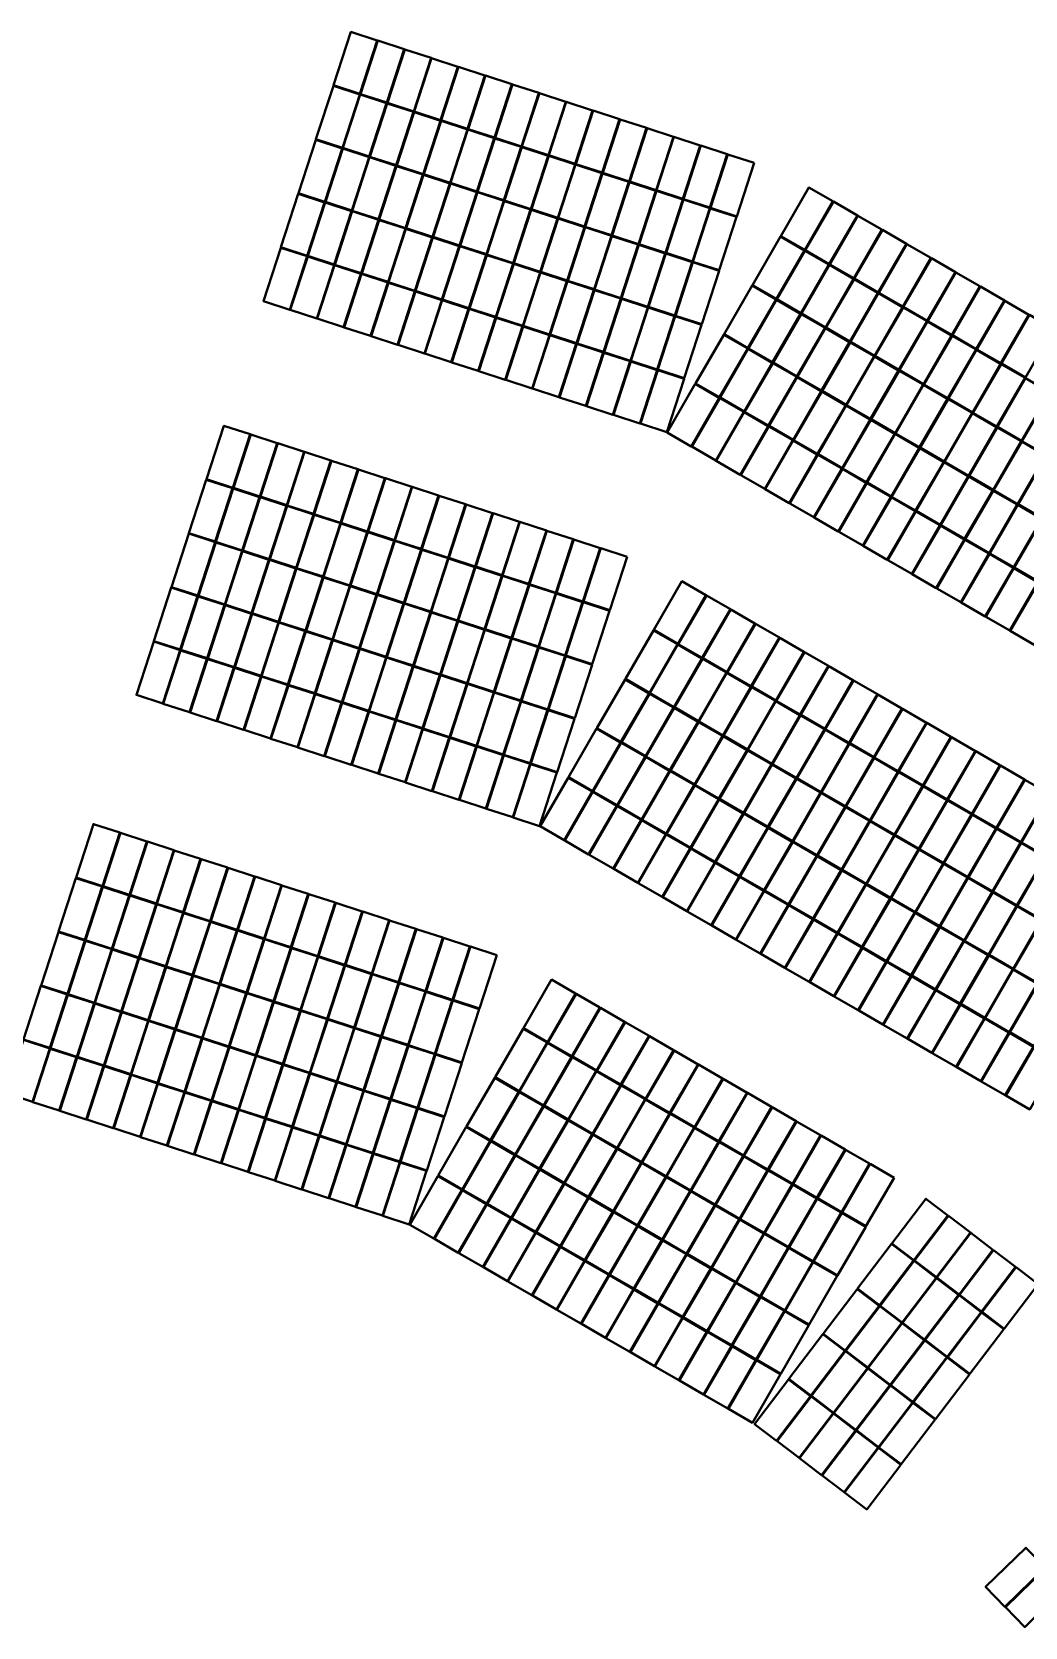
# Model space of a CAD drawing. Header units: millimetres. Extents: x -735047 to 1918431, y -1621985 to 747622.
# Drawn here: x -661406 to -620744, y -523881 to -458582 of the extents above; entities that cross this region are included whole.
import ezdxf

# ---------------------------------------------------------------- set-up
doc = ezdxf.new("R2010")
doc.units = ezdxf.units.MM
doc.layers.add('SOL-PV MODULES', color=5, linetype='Continuous', lineweight=40)

msp = doc.modelspace()

# ---------------------------------------------------------------- linework, layer by layer
at = {"layer": 'SOL-PV MODULES'}
for points in [[(-647268.654, -458932.882), (-648347.153, -458582.457), (-649057.137, -460767.563), (-647978.638, -461117.988)], [(-646166.38, -459291.033), (-647244.878, -458940.608), (-647954.862, -461125.714), (-646876.364, -461476.139)], [(-645064.105, -459649.184), (-646142.604, -459298.758), (-646852.588, -461483.864), (-645774.089, -461834.29)], [(-643961.831, -460007.334), (-645040.329, -459656.909), (-645750.313, -461842.015), (-644671.815, -462192.44)], [(-642859.556, -460365.485), (-643938.055, -460015.06), (-644648.039, -462200.166), (-643569.54, -462550.591)], [(-647986.364, -461141.765), (-649064.862, -460791.339), (-649774.846, -462976.445), (-648696.348, -463326.871)], [(-641757.282, -460723.636), (-642835.78, -460373.21), (-643545.764, -462558.316), (-642467.266, -462908.742)], [(-640655.007, -461081.786), (-641733.506, -460731.361), (-642443.49, -462916.467), (-641364.991, -463266.892)], [(-646884.089, -461499.915), (-647962.587, -461149.49), (-648672.571, -463334.596), (-647594.073, -463685.021)], [(-645781.815, -461858.066), (-646860.313, -461507.641), (-647570.297, -463692.747), (-646491.799, -464043.172)], [(-639552.733, -461439.937), (-640631.231, -461089.512), (-641341.215, -463274.618), (-640262.717, -463625.043)], [(-638450.458, -461798.088), (-639528.957, -461447.662), (-640238.941, -463632.769), (-639160.442, -463983.194)], [(-644679.54, -462216.217), (-645758.038, -461865.791), (-646468.022, -464050.898), (-645389.524, -464401.323)], [(-643577.266, -462574.367), (-644655.764, -462223.942), (-645365.748, -464409.048), (-644287.25, -464759.474)], [(-637348.184, -462156.238), (-638426.682, -461805.813), (-639136.666, -463990.919), (-638058.168, -464341.345)], [(-636245.909, -462514.389), (-637324.407, -462163.964), (-638034.391, -464349.07), (-636955.893, -464699.495)], [(-642474.991, -462932.518), (-643553.489, -462582.093), (-644263.473, -464767.199), (-643184.975, -465117.624)], [(-641372.717, -463290.669), (-642451.215, -462940.244), (-643161.199, -465125.35), (-642082.701, -465475.775)], [(-635143.635, -462872.54), (-636222.133, -462522.115), (-636932.117, -464707.221), (-635853.619, -465057.646)], [(-634041.36, -463230.691), (-635119.858, -462880.265), (-635829.842, -465065.371), (-634751.344, -465415.797)], [(-648704.073, -463350.647), (-649782.571, -463000.222), (-650492.555, -465185.328), (-649414.057, -465535.753)], [(-647601.799, -463708.798), (-648680.297, -463358.373), (-649390.281, -465543.479), (-648311.783, -465893.904)], [(-640270.442, -463648.82), (-641348.94, -463298.394), (-642058.924, -465483.5), (-640980.426, -465833.926)], [(-632939.086, -463588.841), (-634017.584, -463238.416), (-634727.568, -465423.522), (-633649.07, -465773.947)], [(-631836.811, -463946.992), (-632915.309, -463596.567), (-633625.293, -465781.673), (-632546.795, -466132.098)], [(-646499.524, -464066.949), (-647578.022, -463716.523), (-648288.006, -465901.629), (-647209.508, -466252.055)], [(-645397.25, -464425.099), (-646475.748, -464074.674), (-647185.732, -466259.78), (-646107.234, -466610.205)], [(-639168.168, -464006.97), (-640246.666, -463656.545), (-640956.65, -465841.651), (-639878.152, -466192.076)], [(-638065.893, -464365.121), (-639144.391, -464014.696), (-639854.375, -466199.802), (-638775.877, -466550.227)], [(-644294.975, -464783.25), (-645373.473, -464432.825), (-646083.457, -466617.931), (-645004.959, -466968.356)], [(-643192.701, -465141.401), (-644271.199, -464790.975), (-644981.183, -466976.081), (-643902.685, -467326.507)], [(-636963.619, -464723.272), (-638042.117, -464372.846), (-638752.101, -466557.952), (-637673.603, -466908.378)], [(-635861.344, -465081.422), (-636939.842, -464730.997), (-637649.826, -466916.103), (-636571.328, -467266.528)], [(-649421.783, -465559.53), (-650500.281, -465209.104), (-651210.265, -467394.21), (-650131.767, -467744.636)], [(-648319.508, -465917.68), (-649398.006, -465567.255), (-650107.99, -467752.361), (-649029.492, -468102.786)], [(-642090.426, -465499.551), (-643168.924, -465149.126), (-643878.908, -467334.232), (-642800.41, -467684.657)], [(-640988.152, -465857.702), (-642066.65, -465507.277), (-642776.634, -467692.383), (-641698.136, -468042.808)], [(-634759.07, -465439.573), (-635837.568, -465089.148), (-636547.552, -467274.254), (-635469.054, -467624.679)], [(-633656.795, -465797.724), (-634735.293, -465447.298), (-635445.277, -467632.405), (-634366.779, -467982.83)], [(-628614.031, -465516.121), (-629595.745, -464948.499), (-630745.783, -466937.513), (-629764.069, -467505.135)], [(-627610.675, -466096.256), (-628592.389, -465528.635), (-629742.427, -467517.649), (-628760.713, -468085.271)], [(-647217.234, -466275.831), (-648295.732, -465925.406), (-649005.716, -468110.512), (-647927.218, -468460.937)], [(-639885.877, -466215.853), (-640964.375, -465865.427), (-641674.359, -468050.534), (-640595.861, -468400.959)], [(-638783.603, -466574.003), (-639862.101, -466223.578), (-640572.085, -468408.684), (-639493.587, -468759.109)], [(-632554.521, -466155.874), (-633633.019, -465805.449), (-634343.003, -467990.555), (-633264.505, -468340.98)], [(-626607.319, -466676.392), (-627589.032, -466108.77), (-628739.07, -468097.784), (-627757.357, -468665.406)], [(-646114.959, -466633.982), (-647193.457, -466283.556), (-647903.441, -468468.663), (-646824.943, -468819.088)], [(-645012.685, -466992.132), (-646091.183, -466641.707), (-646801.167, -468826.813), (-645722.669, -469177.238)], [(-637681.328, -466932.154), (-638759.826, -466581.729), (-639469.81, -468766.835), (-638391.312, -469117.26)], [(-625603.963, -467256.528), (-626585.676, -466688.906), (-627735.714, -468677.92), (-626754.001, -469245.542)], [(-650139.492, -467768.412), (-651217.99, -467417.987), (-651927.974, -469603.093), (-650849.476, -469953.518)], [(-643910.41, -467350.283), (-644988.908, -466999.858), (-645698.892, -469184.964), (-644620.394, -469535.389)], [(-642808.136, -467708.434), (-643886.634, -467358.009), (-644596.618, -469543.115), (-643518.12, -469893.54)], [(-636579.054, -467290.305), (-637657.552, -466939.88), (-638367.536, -469124.986), (-637289.038, -469475.411)], [(-635476.779, -467648.455), (-636555.277, -467298.03), (-637265.261, -469483.136), (-636186.763, -469833.562)], [(-629776.583, -467526.778), (-630758.297, -466959.156), (-631908.335, -468948.17), (-630926.621, -469515.792)], [(-624600.606, -467836.663), (-625582.32, -467269.041), (-626732.358, -469258.056), (-625750.644, -469825.677)], [(-649037.218, -468126.563), (-650115.716, -467776.138), (-650825.7, -469961.244), (-649747.202, -470311.669)], [(-647934.943, -468484.713), (-649013.441, -468134.288), (-649723.425, -470319.394), (-648644.927, -470669.82)], [(-641705.861, -468066.584), (-642784.359, -467716.159), (-643494.343, -469901.265), (-642415.845, -470251.691)], [(-640603.587, -468424.735), (-641682.085, -468074.31), (-642392.069, -470259.416), (-641313.571, -470609.841)], [(-634374.505, -468006.606), (-635453.003, -467656.181), (-636162.987, -469841.287), (-635084.489, -470191.712)], [(-633272.23, -468364.757), (-634350.728, -468014.332), (-635060.712, -470199.438), (-633982.214, -470549.863)], [(-628773.227, -468106.913), (-629754.94, -467539.292), (-630904.979, -469528.306), (-629923.265, -470095.928)], [(-627769.871, -468687.049), (-628751.584, -468119.427), (-629901.622, -470108.442), (-628919.909, -470676.063)], [(-623597.25, -468416.799), (-624578.964, -467849.177), (-625729.002, -469838.191), (-624747.288, -470405.813)], [(-646832.669, -468842.864), (-647911.167, -468492.439), (-648621.151, -470677.545), (-647542.653, -471027.97)], [(-639501.312, -468782.886), (-640579.81, -468432.461), (-641289.794, -470617.567), (-640211.296, -470967.992)], [(-638399.038, -469141.037), (-639477.536, -468790.611), (-640187.52, -470975.717), (-639109.022, -471326.143)], [(-626766.514, -469267.185), (-627748.228, -468699.563), (-628898.266, -470688.577), (-627916.553, -471256.199)], [(-622593.894, -468996.934), (-623575.607, -468429.312), (-624725.646, -470418.327), (-623743.932, -470985.949)], [(-645730.394, -469201.015), (-646808.892, -468850.59), (-647518.876, -471035.696), (-646440.378, -471386.121)], [(-644628.12, -469559.166), (-645706.618, -469208.74), (-646416.602, -471393.846), (-645338.104, -471744.272)], [(-637296.763, -469499.187), (-638375.261, -469148.762), (-639085.245, -471333.868), (-638006.747, -471684.293)], [(-630939.135, -469537.435), (-631920.849, -468969.813), (-633070.887, -470958.828), (-632089.173, -471526.449)], [(-625763.158, -469847.32), (-626744.872, -469279.698), (-627894.91, -471268.713), (-626913.196, -471836.335)], [(-621590.538, -469577.07), (-622572.251, -469009.448), (-623722.289, -470998.462), (-622740.576, -471566.084)], [(-643525.845, -469917.316), (-644604.343, -469566.891), (-645314.327, -471751.997), (-644235.829, -472102.422)], [(-642423.571, -470275.467), (-643502.069, -469925.042), (-644212.053, -472110.148), (-643133.555, -472460.573)], [(-636194.489, -469857.338), (-637272.987, -469506.913), (-637982.971, -471692.019), (-636904.473, -472042.444)], [(-635092.214, -470215.489), (-636170.712, -469865.063), (-636880.696, -472050.169), (-635802.198, -472400.595)], [(-629935.779, -470117.571), (-630917.492, -469549.949), (-632067.53, -471538.963), (-631085.817, -472106.585)], [(-628932.423, -470697.706), (-629914.136, -470130.084), (-631064.174, -472119.099), (-630082.461, -472686.72)], [(-624759.802, -470427.456), (-625741.515, -469859.834), (-626891.554, -471848.848), (-625909.84, -472416.47)], [(-620587.181, -470157.205), (-621568.895, -469589.583), (-622718.933, -471578.598), (-621737.22, -472146.22)], [(-641321.296, -470633.618), (-642399.794, -470283.192), (-643109.778, -472468.298), (-642031.28, -472818.724)], [(-640219.022, -470991.768), (-641297.52, -470641.343), (-642007.504, -472826.449), (-640929.006, -473176.874)], [(-633989.94, -470573.639), (-635068.438, -470223.214), (-635778.422, -472408.32), (-634699.924, -472758.745)], [(-627929.066, -471277.842), (-628910.78, -470710.22), (-630060.818, -472699.234), (-629079.104, -473266.856)], [(-623756.446, -471007.591), (-624738.159, -470439.969), (-625888.197, -472428.984), (-624906.484, -472996.606)], [(-619583.825, -470737.341), (-620565.539, -470169.719), (-621715.577, -472158.733), (-620733.863, -472726.355)], [(-639116.747, -471349.919), (-640195.245, -470999.494), (-640905.229, -473184.6), (-639826.731, -473535.025)], [(-638014.473, -471708.07), (-639092.971, -471357.644), (-639802.955, -473542.751), (-638724.457, -473893.176)], [(-632101.687, -471548.092), (-633083.4, -470980.47), (-634233.439, -472969.485), (-633251.725, -473537.106)], [(-626925.71, -471857.977), (-627907.424, -471290.355), (-629057.462, -473279.37), (-628075.748, -473846.992)], [(-622753.089, -471587.727), (-623734.803, -471020.105), (-624884.841, -473009.119), (-623903.128, -473576.741)], [(-636912.198, -472066.22), (-637990.696, -471715.795), (-638700.68, -473900.901), (-637622.182, -474251.327)], [(-635809.924, -472424.371), (-636888.422, -472073.946), (-637598.406, -474259.052), (-636519.908, -474609.477)], [(-631098.331, -472128.228), (-632080.044, -471560.606), (-633230.082, -473549.62), (-632248.369, -474117.242)], [(-625922.354, -472438.113), (-626904.067, -471870.491), (-628054.105, -473859.505), (-627072.392, -474427.127)], [(-621749.733, -472167.862), (-622731.447, -471600.241), (-623881.485, -473589.255), (-622899.771, -474156.877)], [(-634707.649, -472782.522), (-635786.147, -472432.097), (-636496.131, -474617.203), (-635417.633, -474967.628)], [(-630094.974, -472708.363), (-631076.688, -472140.741), (-632226.726, -474129.756), (-631245.013, -474697.378)], [(-629091.618, -473288.499), (-630073.332, -472720.877), (-631223.37, -474709.891), (-630241.656, -475277.513)], [(-624918.998, -473018.248), (-625900.711, -472450.626), (-627050.749, -474439.641), (-626069.036, -475007.263)], [(-620746.377, -472747.998), (-621728.091, -472180.376), (-622878.129, -474169.39), (-621896.415, -474737.012)], [(-633264.239, -473558.749), (-634245.952, -472991.127), (-635395.99, -474980.142), (-634414.277, -475547.763)], [(-628088.262, -473868.634), (-629069.975, -473301.012), (-630220.014, -475290.027), (-629238.3, -475857.649)], [(-623915.641, -473598.384), (-624897.355, -473030.762), (-626047.393, -475019.776), (-625065.68, -475587.398)], [(-619743.021, -473328.134), (-620724.734, -472760.512), (-621874.772, -474749.526), (-620893.059, -475317.148)], [(-618739.665, -473908.269), (-619721.378, -473340.647), (-620871.416, -475329.662), (-619889.703, -475897.283)], [(-632260.882, -474138.885), (-633242.596, -473571.263), (-634392.634, -475560.277), (-633410.921, -476127.899)], [(-627084.906, -474448.77), (-628066.619, -473881.148), (-629216.657, -475870.162), (-628234.944, -476437.784)], [(-622912.285, -474178.519), (-623893.999, -473610.898), (-625044.037, -475599.912), (-624062.323, -476167.534)], [(-652469.519, -475054.275), (-653548.017, -474703.85), (-654258.001, -476888.956), (-653179.503, -477239.381)], [(-631257.526, -474719.02), (-632239.24, -474151.398), (-633389.278, -476140.413), (-632407.564, -476708.035)], [(-626081.549, -475028.905), (-627063.263, -474461.284), (-628213.301, -476450.298), (-627231.588, -477017.92)], [(-621908.929, -474758.655), (-622890.642, -474191.033), (-624040.681, -476180.048), (-623058.967, -476747.669)], [(-651367.244, -475412.426), (-652445.742, -475062), (-653155.726, -477247.106), (-652077.228, -477597.532)], [(-630254.17, -475299.156), (-631235.884, -474731.534), (-632385.922, -476720.548), (-631404.208, -477288.17)], [(-629250.814, -475879.291), (-630232.527, -475311.67), (-631382.565, -477300.684), (-630400.852, -477868.306)], [(-625078.193, -475609.041), (-626059.907, -475041.419), (-627209.945, -477030.433), (-626228.231, -477598.055)], [(-620905.573, -475338.791), (-621887.286, -474771.169), (-623037.324, -476760.183), (-622055.611, -477327.805)], [(-619902.216, -475918.926), (-620883.93, -475351.304), (-622033.968, -477340.319), (-621052.255, -477907.94)], [(-650264.97, -475770.576), (-651343.468, -475420.151), (-652053.452, -477605.257), (-650974.954, -477955.682)], [(-649162.695, -476128.727), (-650241.193, -475778.302), (-650951.177, -477963.408), (-649872.679, -478313.833)], [(-628247.458, -476459.427), (-629229.171, -475891.805), (-630379.209, -477880.819), (-629397.496, -478448.441)], [(-624074.837, -476189.177), (-625056.55, -475621.555), (-626206.589, -477610.569), (-625224.875, -478178.191)], [(-618898.86, -476499.062), (-619880.574, -475931.44), (-621030.612, -477920.454), (-620048.898, -478488.076)], [(-648060.421, -476486.878), (-649138.919, -476136.452), (-649848.903, -478321.559), (-648770.405, -478671.984)], [(-646958.146, -476845.028), (-648036.644, -476494.603), (-648746.628, -478679.709), (-647668.13, -479030.134)], [(-627244.101, -477039.562), (-628225.815, -476471.941), (-629375.853, -478460.955), (-628394.139, -479028.577)], [(-623071.481, -476769.312), (-624053.194, -476201.69), (-625203.232, -478190.705), (-624221.519, -478758.326)], [(-653187.228, -477263.157), (-654265.726, -476912.732), (-654975.71, -479097.838), (-653897.212, -479448.263)], [(-652084.954, -477621.308), (-653163.452, -477270.883), (-653873.436, -479455.989), (-652794.938, -479806.414)], [(-645855.872, -477203.179), (-646934.37, -476852.754), (-647644.354, -479037.86), (-646565.856, -479388.285)], [(-644753.597, -477561.33), (-645832.095, -477210.905), (-646542.079, -479396.011), (-645463.581, -479746.436)], [(-626240.745, -477619.698), (-627222.459, -477052.076), (-628372.497, -479041.091), (-627390.783, -479608.712)], [(-622068.125, -477349.448), (-623049.838, -476781.826), (-624199.876, -478770.84), (-623218.163, -479338.462)], [(-650982.679, -477979.459), (-652061.177, -477629.034), (-652771.161, -479814.14), (-651692.663, -480164.565)], [(-643651.323, -477919.481), (-644729.821, -477569.055), (-645439.805, -479754.161), (-644361.307, -480104.587)], [(-642549.048, -478277.631), (-643627.546, -477927.206), (-644337.53, -480112.312), (-643259.032, -480462.737)], [(-625237.389, -478199.834), (-626219.102, -477632.212), (-627369.14, -479621.226), (-626387.427, -480188.848)], [(-621064.768, -477929.583), (-622046.482, -477361.961), (-623196.52, -479350.976), (-622214.806, -479918.598)], [(-620061.412, -478509.719), (-621043.126, -477942.097), (-622193.164, -479931.111), (-621211.45, -480498.733)], [(-649880.405, -478337.61), (-650958.903, -477987.184), (-651668.887, -480172.29), (-650590.389, -480522.716)], [(-648778.13, -478695.76), (-649856.628, -478345.335), (-650566.612, -480530.441), (-649488.114, -480880.866)], [(-641446.774, -478635.782), (-642525.272, -478285.357), (-643235.256, -480470.463), (-642156.758, -480820.888)], [(-624234.033, -478779.969), (-625215.746, -478212.347), (-626365.784, -480201.362), (-625384.071, -480768.983)], [(-619058.056, -479089.854), (-620039.769, -478522.232), (-621189.807, -480511.247), (-620208.094, -481078.869)], [(-653904.938, -479472.04), (-654983.436, -479121.615), (-655693.42, -481306.721), (-654614.922, -481657.146)], [(-647675.856, -479053.911), (-648754.354, -478703.486), (-649464.338, -480888.592), (-648385.84, -481239.017)], [(-646573.581, -479412.062), (-647652.079, -479061.636), (-648362.063, -481246.742), (-647283.565, -481597.168)], [(-640344.499, -478993.933), (-641422.997, -478643.507), (-642132.981, -480828.613), (-641054.483, -481179.039)], [(-639242.225, -479352.083), (-640320.723, -479001.658), (-641030.707, -481186.764), (-639952.209, -481537.189)], [(-623230.676, -479360.105), (-624212.39, -478792.483), (-625362.428, -480781.497), (-624380.715, -481349.119)], [(-652802.663, -479830.191), (-653881.161, -479479.765), (-654591.145, -481664.871), (-653512.647, -482015.297)], [(-651700.389, -480188.341), (-652778.887, -479837.916), (-653488.871, -482023.022), (-652410.373, -482373.447)], [(-645471.307, -479770.212), (-646549.805, -479419.787), (-647259.789, -481604.893), (-646181.291, -481955.318)], [(-644369.032, -480128.363), (-645447.53, -479777.938), (-646157.514, -481963.044), (-645079.016, -482313.469)], [(-638139.95, -479710.234), (-639218.448, -479359.809), (-639928.432, -481544.915), (-638849.934, -481895.34)], [(-637037.676, -480068.385), (-638116.174, -479717.959), (-638826.158, -481903.065), (-637747.66, -482253.491)], [(-622227.32, -479940.24), (-623209.034, -479372.618), (-624359.072, -481361.633), (-623377.358, -481929.255)], [(-650598.114, -480546.492), (-651676.612, -480196.067), (-652386.596, -482381.173), (-651308.098, -482731.598)], [(-649495.84, -480904.643), (-650574.338, -480554.217), (-651284.322, -482739.323), (-650205.824, -483089.749)], [(-643266.758, -480486.514), (-644345.256, -480136.088), (-645055.24, -482321.194), (-643976.742, -482671.62)], [(-642164.483, -480844.664), (-643242.981, -480494.239), (-643952.965, -482679.345), (-642874.467, -483029.77)], [(-621223.964, -480520.376), (-622205.677, -479952.754), (-623355.716, -481941.768), (-622374.002, -482509.39)], [(-620220.608, -481100.511), (-621202.321, -480532.89), (-622352.359, -482521.904), (-621370.646, -483089.526)], [(-648393.565, -481262.793), (-649472.063, -480912.368), (-650182.047, -483097.474), (-649103.549, -483447.899)], [(-641062.209, -481202.815), (-642140.707, -480852.39), (-642850.691, -483037.496), (-641772.193, -483387.921)], [(-639959.934, -481560.966), (-641038.432, -481210.54), (-641748.416, -483395.647), (-640669.918, -483746.072)], [(-633814.896, -481637.514), (-634796.609, -481069.892), (-635946.647, -483058.906), (-634964.934, -483626.528)], [(-619217.251, -481680.647), (-620198.965, -481113.025), (-621349.003, -483102.039), (-620367.29, -483669.661)], [(-654622.647, -481680.922), (-655701.145, -481330.497), (-656411.129, -483515.603), (-655332.631, -483866.028)], [(-653520.373, -482039.073), (-654598.871, -481688.648), (-655308.855, -483873.754), (-654230.357, -484224.179)], [(-647291.291, -481620.944), (-648369.789, -481270.519), (-649079.773, -483455.625), (-648001.275, -483806.05)], [(-646189.016, -481979.095), (-647267.514, -481628.669), (-647977.498, -483813.776), (-646899, -484164.201)], [(-638857.66, -481919.116), (-639936.158, -481568.691), (-640646.142, -483753.797), (-639567.644, -484104.223)], [(-632811.539, -482217.649), (-633793.253, -481650.027), (-634943.291, -483639.042), (-633961.578, -484206.664)], [(-652418.098, -482397.224), (-653496.596, -482046.798), (-654206.58, -484231.905), (-653128.082, -484582.33)], [(-651315.824, -482755.374), (-652394.322, -482404.949), (-653104.306, -484590.055), (-652025.808, -484940.481)], [(-645086.742, -482337.245), (-646165.24, -481986.82), (-646875.224, -484171.926), (-645796.726, -484522.352)], [(-643984.467, -482695.396), (-645062.965, -482344.971), (-645772.949, -484530.077), (-644694.451, -484880.502)], [(-637755.385, -482277.267), (-638833.883, -481926.842), (-639543.867, -484111.948), (-638465.369, -484462.373)], [(-631808.183, -482797.785), (-632789.897, -482230.163), (-633939.935, -484219.177), (-632958.221, -484786.799)], [(-650213.549, -483113.525), (-651292.047, -482763.1), (-652002.031, -484948.206), (-650923.533, -485298.631)], [(-649111.275, -483471.676), (-650189.773, -483121.251), (-650899.757, -485306.357), (-649821.259, -485656.782)], [(-642882.193, -483053.547), (-643960.691, -482703.122), (-644670.675, -484888.228), (-643592.177, -485238.653)], [(-641779.918, -483411.698), (-642858.416, -483061.272), (-643568.4, -485246.378), (-642489.902, -485596.804)], [(-634977.448, -483648.171), (-635959.161, -483080.549), (-637109.199, -485069.563), (-636127.486, -485637.185)], [(-630804.827, -483377.92), (-631786.541, -482810.298), (-632936.579, -484799.313), (-631954.865, -485366.935)], [(-655340.357, -483889.805), (-656418.855, -483539.38), (-657128.839, -485724.486), (-656050.341, -486074.911)], [(-648009, -483829.827), (-649087.498, -483479.401), (-649797.482, -485664.507), (-648718.984, -486014.933)], [(-646906.726, -484187.977), (-647985.224, -483837.552), (-648695.208, -486022.658), (-647616.71, -486373.083)], [(-640677.644, -483769.848), (-641756.142, -483419.423), (-642466.126, -485604.529), (-641387.628, -485954.954)], [(-639575.369, -484127.999), (-640653.867, -483777.574), (-641363.851, -485962.68), (-640285.353, -486313.105)], [(-633974.091, -484228.306), (-634955.805, -483660.684), (-636105.843, -485649.699), (-635124.129, -486217.321)], [(-629801.471, -483958.056), (-630783.184, -483390.434), (-631933.222, -485379.448), (-630951.509, -485947.07)], [(-654238.082, -484247.956), (-655316.58, -483897.53), (-656026.564, -486082.636), (-654948.066, -486433.062)], [(-653135.808, -484606.106), (-654214.306, -484255.681), (-654924.29, -486440.787), (-653845.792, -486791.212)], [(-645804.451, -484546.128), (-646882.949, -484195.703), (-647592.933, -486380.809), (-646514.435, -486731.234)], [(-638473.095, -484486.15), (-639551.593, -484135.724), (-640261.577, -486320.83), (-639183.079, -486671.256)], [(-632970.735, -484808.442), (-633952.449, -484240.82), (-635102.487, -486229.834), (-634120.773, -486797.456)], [(-628798.115, -484538.191), (-629779.828, -483970.57), (-630929.866, -485959.584), (-629948.153, -486527.206)], [(-652033.533, -484964.257), (-653112.031, -484613.832), (-653822.015, -486798.938), (-652743.517, -487149.363)], [(-650931.259, -485322.408), (-652009.757, -484971.982), (-652719.741, -487157.088), (-651641.243, -487507.514)], [(-644702.177, -484904.279), (-645780.675, -484553.853), (-646490.659, -486738.959), (-645412.161, -487089.385)], [(-643599.902, -485262.429), (-644678.4, -484912.004), (-645388.384, -487097.11), (-644309.886, -487447.535)], [(-636139.999, -485658.828), (-637121.713, -485091.206), (-638271.751, -487080.22), (-637290.038, -487647.842)], [(-631967.379, -485388.577), (-632949.092, -484820.956), (-634099.131, -486809.97), (-633117.417, -487377.592)], [(-627794.758, -485118.327), (-628776.472, -484550.705), (-629926.51, -486539.719), (-628944.796, -487107.341)], [(-626791.402, -485698.463), (-627773.116, -485130.841), (-628923.154, -487119.855), (-627941.44, -487687.477)], [(-649828.984, -485680.558), (-650907.482, -485330.133), (-651617.466, -487515.239), (-650538.968, -487865.664)], [(-648726.71, -486038.709), (-649805.208, -485688.284), (-650515.192, -487873.39), (-649436.694, -488223.815)], [(-642497.628, -485620.58), (-643576.126, -485270.155), (-644286.11, -487455.261), (-643207.612, -487805.686)], [(-641395.353, -485978.731), (-642473.851, -485628.305), (-643183.835, -487813.412), (-642105.337, -488163.837)], [(-635136.643, -486238.963), (-636118.357, -485671.341), (-637268.395, -487660.356), (-636286.681, -488227.978)], [(-630964.023, -485968.713), (-631945.736, -485401.091), (-633095.774, -487390.105), (-632114.061, -487957.727)], [(-625788.046, -486278.598), (-626769.759, -485710.976), (-627919.798, -487699.991), (-626938.084, -488267.612)], [(-647624.435, -486396.86), (-648702.933, -486046.434), (-649412.917, -488231.541), (-648334.419, -488581.966)], [(-646522.161, -486755.01), (-647600.659, -486404.585), (-648310.643, -488589.691), (-647232.145, -488940.116)], [(-640293.079, -486336.881), (-641371.577, -485986.456), (-642081.561, -488171.562), (-641003.063, -488521.987)], [(-639190.804, -486695.032), (-640269.302, -486344.607), (-640979.286, -488529.713), (-639900.788, -488880.138)], [(-634133.287, -486819.099), (-635115, -486251.477), (-636265.039, -488240.491), (-635283.325, -488808.113)], [(-629960.666, -486548.848), (-630942.38, -485981.227), (-632092.418, -487970.241), (-631110.705, -488537.863)], [(-624784.69, -486858.734), (-625766.403, -486291.112), (-626916.441, -488280.126), (-625934.728, -488847.748)], [(-645419.886, -487113.161), (-646498.384, -486762.736), (-647208.368, -488947.842), (-646129.87, -489298.267)], [(-644317.612, -487471.312), (-645396.11, -487120.887), (-646106.094, -489305.993), (-645027.596, -489656.418)], [(-637302.551, -487669.485), (-638284.265, -487101.863), (-639434.303, -489090.877), (-638452.589, -489658.499)], [(-633129.931, -487399.234), (-634111.644, -486831.613), (-635261.682, -488820.627), (-634279.969, -489388.249)], [(-628957.31, -487128.984), (-629939.024, -486561.362), (-631089.062, -488550.377), (-630107.348, -489117.998)], [(-623781.333, -487438.869), (-624763.047, -486871.247), (-625913.085, -488860.262), (-624931.372, -489427.884)], [(-643215.337, -487829.463), (-644293.835, -487479.037), (-645003.819, -489664.143), (-643925.321, -490014.569)], [(-636299.195, -488249.62), (-637280.909, -487681.999), (-638430.947, -489671.013), (-637449.233, -490238.635)], [(-632126.574, -487979.37), (-633108.288, -487411.748), (-634258.326, -489400.762), (-633276.613, -489968.384)], [(-627953.954, -487709.12), (-628935.667, -487141.498), (-630085.706, -489130.512), (-629103.992, -489698.134)], [(-626950.598, -488289.255), (-627932.311, -487721.633), (-629082.349, -489710.648), (-628100.636, -490278.27)], [(-622777.977, -488019.005), (-623759.691, -487451.383), (-624909.729, -489440.397), (-623928.015, -490008.019)], [(-642113.063, -488187.613), (-643191.561, -487837.188), (-643901.545, -490022.294), (-642823.047, -490372.719)], [(-641010.788, -488545.764), (-642089.286, -488195.339), (-642799.27, -490380.445), (-641720.772, -490730.87)], [(-635295.839, -488829.756), (-636277.552, -488262.134), (-637427.59, -490251.148), (-636445.877, -490818.77)], [(-631123.218, -488559.506), (-632104.932, -487991.884), (-633254.97, -489980.898), (-632273.256, -490548.52)], [(-625947.241, -488869.391), (-626928.955, -488301.769), (-628078.993, -490290.783), (-627097.28, -490858.405)], [(-621774.621, -488599.14), (-622756.334, -488031.518), (-623906.373, -490020.533), (-622924.659, -490588.155)], [(-639908.514, -488903.915), (-640987.012, -488553.489), (-641696.996, -490738.595), (-640618.498, -491089.021)], [(-634292.483, -489409.891), (-635274.196, -488842.27), (-636424.234, -490831.284), (-635442.521, -491398.906)], [(-630119.862, -489139.641), (-631101.576, -488572.019), (-632251.614, -490561.034), (-631269.9, -491128.655)], [(-624943.885, -489449.526), (-625925.599, -488881.904), (-627075.637, -490870.919), (-626093.923, -491438.541)], [(-620771.265, -489179.276), (-621752.978, -488611.654), (-622903.016, -490600.668), (-621921.303, -491168.29)], [(-638465.103, -489680.142), (-639446.817, -489112.52), (-640596.855, -491101.534), (-639615.141, -491669.156)], [(-637461.747, -490260.277), (-638443.46, -489692.656), (-639593.499, -491681.67), (-638611.785, -492249.292)], [(-633289.126, -489990.027), (-634270.84, -489422.405), (-635420.878, -491411.42), (-634439.164, -491979.041)], [(-629116.506, -489719.777), (-630098.219, -489152.155), (-631248.257, -491141.169), (-630266.544, -491708.791)], [(-628113.15, -490299.912), (-629094.863, -489732.29), (-630244.901, -491721.305), (-629263.188, -492288.927)], [(-623940.529, -490029.662), (-624922.243, -489462.04), (-626072.281, -491451.054), (-625090.567, -492018.676)], [(-619767.908, -489759.411), (-620749.622, -489191.79), (-621899.66, -491180.804), (-620917.947, -491748.426)], [(-636458.391, -490840.413), (-637440.104, -490272.791), (-638590.142, -492261.806), (-637608.429, -492829.427)], [(-632285.77, -490570.163), (-633267.484, -490002.541), (-634417.522, -491991.555), (-633435.808, -492559.177)], [(-627109.793, -490880.048), (-628091.507, -490312.426), (-629241.545, -492301.44), (-628259.831, -492869.062)], [(-622937.173, -490609.797), (-623918.886, -490042.176), (-625068.924, -492031.19), (-624087.211, -492598.812)], [(-618764.552, -490339.547), (-619746.266, -489771.925), (-620896.304, -491760.939), (-619914.59, -492328.561)], [(-657805.763, -491360.583), (-658884.261, -491010.157), (-659594.245, -493195.263), (-658515.747, -493545.689)], [(-635455.034, -491420.549), (-636436.748, -490852.927), (-637586.786, -492841.941), (-636605.073, -493409.563)], [(-631282.414, -491150.298), (-632264.127, -490582.676), (-633414.166, -492571.691), (-632432.452, -493139.313)], [(-626106.437, -491460.183), (-627088.151, -490892.561), (-628238.189, -492881.576), (-627256.475, -493449.198)], [(-621933.817, -491189.933), (-622915.53, -490622.311), (-624065.568, -492611.325), (-623083.855, -493178.947)], [(-656703.489, -491718.733), (-657781.987, -491368.308), (-658491.971, -493553.414), (-657413.473, -493903.839)], [(-634451.678, -492000.684), (-635433.392, -491433.062), (-636583.43, -493422.077), (-635601.716, -493989.698)], [(-630279.058, -491730.434), (-631260.771, -491162.812), (-632410.809, -493151.826), (-631429.096, -493719.448)], [(-625103.081, -492040.319), (-626084.794, -491472.697), (-627234.833, -493461.711), (-626253.119, -494029.333)], [(-620930.46, -491770.068), (-621912.174, -491202.447), (-623062.212, -493191.461), (-622080.498, -493759.083)], [(-655601.214, -492076.884), (-656679.712, -491726.459), (-657389.696, -493911.565), (-656311.198, -494261.99)], [(-654498.94, -492435.035), (-655577.438, -492084.609), (-656287.422, -494269.715), (-655208.924, -494620.141)], [(-633448.322, -492580.82), (-634430.035, -492013.198), (-635580.074, -494002.212), (-634598.36, -494569.834)], [(-629275.701, -492310.569), (-630257.415, -491742.947), (-631407.453, -493731.962), (-630425.74, -494299.584)], [(-628272.345, -492890.705), (-629254.059, -492323.083), (-630404.097, -494312.097), (-629422.383, -494879.719)], [(-624099.725, -492620.454), (-625081.438, -492052.833), (-626231.476, -494041.847), (-625249.763, -494609.469)], [(-619927.104, -492350.204), (-620908.818, -491782.582), (-622058.856, -493771.597), (-621077.142, -494339.218)], [(-653396.665, -492793.185), (-654475.163, -492442.76), (-655185.147, -494627.866), (-654106.649, -494978.291)], [(-652294.391, -493151.336), (-653372.889, -492800.911), (-654082.873, -494986.017), (-653004.375, -495336.442)], [(-632444.966, -493160.955), (-633426.679, -492593.333), (-634576.717, -494582.348), (-633595.004, -495149.97)], [(-627268.989, -493470.84), (-628250.702, -492903.219), (-629400.741, -494892.233), (-628419.027, -495459.855)], [(-623096.368, -493200.59), (-624078.082, -492632.968), (-625228.12, -494621.983), (-624246.407, -495189.604)], [(-618923.748, -492930.34), (-619905.461, -492362.718), (-621055.499, -494351.732), (-620073.786, -494919.354)], [(-658523.473, -493569.465), (-659601.971, -493219.04), (-660311.955, -495404.146), (-659233.457, -495754.571)], [(-657421.198, -493927.616), (-658499.696, -493577.191), (-659209.68, -495762.297), (-658131.182, -496112.722)], [(-651192.116, -493509.487), (-652270.614, -493159.062), (-652980.598, -495344.168), (-651902.1, -495694.593)], [(-650089.842, -493867.637), (-651168.34, -493517.212), (-651878.324, -495702.318), (-650799.826, -496052.744)], [(-631441.609, -493741.091), (-632423.323, -493173.469), (-633573.361, -495162.483), (-632591.648, -495730.105)], [(-626265.633, -494050.976), (-627247.346, -493483.354), (-628397.384, -495472.368), (-627415.671, -496039.99)], [(-622093.012, -493780.726), (-623074.726, -493213.104), (-624224.764, -495202.118), (-623243.05, -495769.74)], [(-656318.924, -494285.766), (-657397.422, -493935.341), (-658107.406, -496120.447), (-657028.908, -496470.873)], [(-655216.649, -494643.917), (-656295.147, -494293.492), (-657005.131, -496478.598), (-655926.633, -496829.023)], [(-648987.567, -494225.788), (-650066.065, -493875.363), (-650776.049, -496060.469), (-649697.551, -496410.894)], [(-647885.293, -494583.939), (-648963.791, -494233.514), (-649673.775, -496418.62), (-648595.277, -496769.045)], [(-630438.253, -494321.226), (-631419.967, -493753.604), (-632570.005, -495742.619), (-631588.291, -496310.241)], [(-625262.276, -494631.112), (-626243.99, -494063.49), (-627394.028, -496052.504), (-626412.315, -496620.126)], [(-621089.656, -494360.861), (-622071.369, -493793.239), (-623221.408, -495782.254), (-622239.694, -496349.875)], [(-654114.375, -495002.068), (-655192.873, -494651.643), (-655902.857, -496836.749), (-654824.359, -497187.174)], [(-646783.018, -494942.09), (-647861.516, -494591.664), (-648571.5, -496776.77), (-647493.002, -497127.196)], [(-645680.744, -495300.24), (-646759.242, -494949.815), (-647469.226, -497134.921), (-646390.728, -497485.346)], [(-629434.897, -494901.362), (-630416.611, -494333.74), (-631566.649, -496322.754), (-630584.935, -496890.376)], [(-628431.541, -495481.497), (-629413.254, -494913.876), (-630563.292, -496902.89), (-629581.579, -497470.512)], [(-624258.92, -495211.247), (-625240.634, -494643.625), (-626390.672, -496632.64), (-625408.958, -497200.261)], [(-620086.3, -494940.997), (-621068.013, -494373.375), (-622218.051, -496362.389), (-621236.338, -496930.011)], [(-619082.943, -495521.132), (-620064.657, -494953.51), (-621214.695, -496942.525), (-620232.982, -497510.147)], [(-659241.182, -495778.348), (-660319.68, -495427.922), (-661029.664, -497613.028), (-659951.166, -497963.454)], [(-653012.1, -495360.219), (-654090.598, -495009.793), (-654800.582, -497194.899), (-653722.084, -497545.325)], [(-651909.826, -495718.369), (-652988.324, -495367.944), (-653698.308, -497553.05), (-652619.81, -497903.475)], [(-644578.469, -495658.391), (-645656.967, -495307.966), (-646366.951, -497493.072), (-645288.453, -497843.497)], [(-627428.185, -496061.633), (-628409.898, -495494.011), (-629559.936, -497483.026), (-628578.223, -498050.647)], [(-623255.564, -495791.383), (-624237.278, -495223.761), (-625387.316, -497212.775), (-624405.602, -497780.397)], [(-658138.908, -496136.498), (-659217.406, -495786.073), (-659927.39, -497971.179), (-658848.892, -498321.604)], [(-657036.633, -496494.649), (-658115.131, -496144.224), (-658825.115, -498329.33), (-657746.617, -498679.755)], [(-650807.551, -496076.52), (-651886.049, -495726.095), (-652596.033, -497911.201), (-651517.535, -498261.626)], [(-649705.277, -496434.671), (-650783.775, -496084.245), (-651493.759, -498269.351), (-650415.261, -498619.777)], [(-643476.195, -496016.542), (-644554.693, -495666.116), (-645264.677, -497851.222), (-644186.179, -498201.648)], [(-642373.92, -496374.692), (-643452.418, -496024.267), (-644162.402, -498209.373), (-643083.904, -498559.798)], [(-626424.828, -496641.769), (-627406.542, -496074.147), (-628556.58, -498063.161), (-627574.866, -498630.783)], [(-622252.208, -496371.518), (-623233.921, -495803.896), (-624383.959, -497792.911), (-623402.246, -498360.533)], [(-655934.359, -496852.8), (-657012.857, -496502.374), (-657722.841, -498687.48), (-656644.343, -499037.906)], [(-654832.084, -497210.95), (-655910.582, -496860.525), (-656620.566, -499045.631), (-655542.068, -499396.056)], [(-648603.002, -496792.821), (-649681.5, -496442.396), (-650391.484, -498627.502), (-649312.986, -498977.927)], [(-647500.728, -497150.972), (-648579.226, -496800.547), (-649289.21, -498985.653), (-648210.712, -499336.078)], [(-625421.472, -497221.904), (-626403.186, -496654.282), (-627553.224, -498643.297), (-626571.51, -499210.918)], [(-621248.852, -496951.654), (-622230.565, -496384.032), (-623380.603, -498373.046), (-622398.89, -498940.668)], [(-653729.81, -497569.101), (-654808.308, -497218.676), (-655518.292, -499403.782), (-654439.794, -499754.207)], [(-646398.453, -497509.123), (-647476.951, -497158.697), (-648186.935, -499343.804), (-647108.437, -499694.229)], [(-645296.179, -497867.273), (-646374.677, -497516.848), (-647084.661, -499701.954), (-646006.163, -500052.38)], [(-639151.14, -497943.821), (-640132.854, -497376.199), (-641282.892, -499365.214), (-640301.178, -499932.836)], [(-624418.116, -497802.04), (-625399.829, -497234.418), (-626549.868, -499223.432), (-625568.154, -499791.054)], [(-620245.495, -497531.789), (-621227.209, -496964.167), (-622377.247, -498953.182), (-621395.533, -499520.804)], [(-619242.139, -498111.925), (-620223.853, -497544.303), (-621373.891, -499533.317), (-620392.177, -500100.939)], [(-659958.892, -497987.23), (-661037.39, -497636.805), (-661747.374, -499821.911), (-660668.876, -500172.336)], [(-658856.617, -498345.381), (-659935.115, -497994.955), (-660645.099, -500180.062), (-659566.601, -500530.487)], [(-652627.535, -497927.252), (-653706.033, -497576.826), (-654416.017, -499761.933), (-653337.519, -500112.358)], [(-651525.261, -498285.402), (-652603.759, -497934.977), (-653313.743, -500120.083), (-652235.245, -500470.509)], [(-644193.904, -498225.424), (-645272.402, -497874.999), (-645982.386, -500060.105), (-644903.888, -500410.53)], [(-638147.784, -498523.957), (-639129.497, -497956.335), (-640279.536, -499945.349), (-639297.822, -500512.971)], [(-623414.76, -498382.175), (-624396.473, -497814.553), (-625546.511, -499803.568), (-624564.798, -500371.19)], [(-657754.343, -498703.531), (-658832.841, -498353.106), (-659542.825, -500538.212), (-658464.327, -500888.638)], [(-656652.068, -499061.682), (-657730.566, -498711.257), (-658440.55, -500896.363), (-657362.052, -501246.788)], [(-650422.986, -498643.553), (-651501.484, -498293.128), (-652211.468, -500478.234), (-651132.97, -500828.659)], [(-649320.712, -499001.704), (-650399.21, -498651.279), (-651109.194, -500836.385), (-650030.696, -501186.81)], [(-643091.63, -498583.575), (-644170.128, -498233.15), (-644880.112, -500418.256), (-643801.614, -500768.681)], [(-637144.428, -499104.092), (-638126.141, -498536.471), (-639276.179, -500525.485), (-638294.466, -501093.107)], [(-622411.403, -498962.311), (-623393.117, -498394.689), (-624543.155, -500383.703), (-623561.442, -500951.325)], [(-655549.794, -499419.833), (-656628.292, -499069.408), (-657338.276, -501254.514), (-656259.778, -501604.939)], [(-654447.519, -499777.984), (-655526.017, -499427.558), (-656236.001, -501612.664), (-655157.503, -501963.09)], [(-648218.437, -499359.855), (-649296.935, -499009.429), (-650006.919, -501194.535), (-648928.421, -501544.961)], [(-647116.163, -499718.005), (-648194.661, -499367.58), (-648904.645, -501552.686), (-647826.147, -501903.111)], [(-640313.692, -499954.478), (-641295.406, -499386.857), (-642445.444, -501375.871), (-641463.73, -501943.493)], [(-636141.071, -499684.228), (-637122.785, -499116.606), (-638272.823, -501105.62), (-637291.11, -501673.242)], [(-621408.047, -499542.446), (-622389.761, -498974.825), (-623539.799, -500963.839), (-622558.085, -501531.461)], [(-660676.601, -500196.113), (-661755.099, -499845.687), (-662465.083, -502030.793), (-661386.585, -502381.219)], [(-653345.245, -500136.134), (-654423.743, -499785.709), (-655133.727, -501970.815), (-654055.229, -502321.24)], [(-652242.97, -500494.285), (-653321.468, -500143.86), (-654031.452, -502328.966), (-652952.954, -502679.391)], [(-646013.888, -500076.156), (-647092.386, -499725.731), (-647802.37, -501910.837), (-646723.872, -502261.262)], [(-644911.614, -500434.307), (-645990.112, -500083.881), (-646700.096, -502268.987), (-645621.598, -502619.413)], [(-639310.336, -500534.614), (-640292.049, -499966.992), (-641442.087, -501956.006), (-640460.374, -502523.628)], [(-635137.715, -500264.364), (-636119.429, -499696.742), (-637269.467, -501685.756), (-636287.753, -502253.378)], [(-620404.691, -500122.582), (-621386.404, -499554.96), (-622536.443, -501543.974), (-621554.729, -502111.596)], [(-619401.335, -500702.717), (-620383.048, -500135.096), (-621533.086, -502124.11), (-620551.373, -502691.732)], [(-659574.326, -500554.263), (-660652.825, -500203.838), (-661362.809, -502388.944), (-660284.31, -502739.369)], [(-658472.052, -500912.414), (-659550.55, -500561.989), (-660260.534, -502747.095), (-659182.036, -503097.52)], [(-651140.696, -500852.436), (-652219.194, -500502.01), (-652929.178, -502687.116), (-651850.68, -503037.542)], [(-643809.339, -500792.457), (-644887.837, -500442.032), (-645597.821, -502627.138), (-644519.323, -502977.563)], [(-638306.98, -501114.749), (-639288.693, -500547.128), (-640438.731, -502536.142), (-639457.018, -503103.764)], [(-634134.359, -500844.499), (-635116.072, -500276.877), (-636266.111, -502265.892), (-635284.397, -502833.513)], [(-657369.777, -501270.565), (-658448.276, -500920.139), (-659158.26, -503105.245), (-658079.761, -503455.671)], [(-656267.503, -501628.715), (-657346.001, -501278.29), (-658055.985, -503463.396), (-656977.487, -503813.821)], [(-650038.421, -501210.586), (-651116.919, -500860.161), (-651826.903, -503045.267), (-650748.405, -503395.692)], [(-648936.147, -501568.737), (-650014.645, -501218.312), (-650724.629, -503403.418), (-649646.131, -503753.843)], [(-641476.244, -501965.135), (-642457.957, -501397.514), (-643607.996, -503386.528), (-642626.282, -503954.15)], [(-637303.623, -501694.885), (-638285.337, -501127.263), (-639435.375, -503116.278), (-638453.661, -503683.899)], [(-633131.003, -501424.635), (-634112.716, -500857.013), (-635262.754, -502846.027), (-634281.041, -503413.649)], [(-632127.646, -502004.77), (-633109.36, -501437.148), (-634259.398, -503426.163), (-633277.685, -503993.785)], [(-655165.228, -501986.866), (-656243.727, -501636.441), (-656953.711, -503821.547), (-655875.212, -504171.972)], [(-654062.954, -502345.017), (-655141.452, -501994.591), (-655851.436, -504179.698), (-654772.938, -504530.123)], [(-647833.872, -501926.888), (-648912.37, -501576.462), (-649622.354, -503761.569), (-648543.856, -504111.994)], [(-646731.598, -502285.038), (-647810.096, -501934.613), (-648520.08, -504119.719), (-647441.582, -504470.144)], [(-640472.888, -502545.271), (-641454.601, -501977.649), (-642604.639, -503966.664), (-641622.926, -504534.285)], [(-636300.267, -502275.021), (-637281.981, -501707.399), (-638432.019, -503696.413), (-637450.305, -504264.035)], [(-631124.29, -502584.906), (-632106.004, -502017.284), (-633256.042, -504006.298), (-632274.328, -504573.92)], [(-652960.679, -502703.167), (-654039.178, -502352.742), (-654749.162, -504537.848), (-653670.663, -504888.273)], [(-651858.405, -503061.318), (-652936.903, -502710.893), (-653646.887, -504895.999), (-652568.389, -505246.424)], [(-645629.323, -502643.189), (-646707.821, -502292.764), (-647417.805, -504477.87), (-646339.307, -504828.295)], [(-644527.049, -503001.34), (-645605.547, -502650.915), (-646315.531, -504836.021), (-645237.033, -505186.446)], [(-639469.531, -503125.407), (-640451.245, -502557.785), (-641601.283, -504546.799), (-640619.57, -505114.421)], [(-635296.911, -502855.156), (-636278.624, -502287.534), (-637428.662, -504276.549), (-636446.949, -504844.171)], [(-630120.934, -503165.041), (-631102.648, -502597.419), (-632252.686, -504586.434), (-631270.972, -505154.056)], [(-650756.13, -503419.469), (-651834.629, -503069.044), (-652544.613, -505254.15), (-651466.114, -505604.575)], [(-649653.856, -503777.62), (-650732.354, -503427.194), (-651442.338, -505612.3), (-650363.84, -505962.726)], [(-642638.796, -503975.793), (-643620.509, -503408.171), (-644770.547, -505397.185), (-643788.834, -505964.807)], [(-638466.175, -503705.542), (-639447.889, -503137.92), (-640597.927, -505126.935), (-639616.213, -505694.556)], [(-634293.555, -503435.292), (-635275.268, -502867.67), (-636425.306, -504856.684), (-635443.593, -505424.306)], [(-633290.198, -504015.427), (-634271.912, -503447.805), (-635421.95, -505436.82), (-634440.236, -506004.442)], [(-629117.578, -503745.177), (-630099.291, -503177.555), (-631249.329, -505166.569), (-630267.616, -505734.191)], [(-648551.581, -504135.77), (-649630.08, -503785.345), (-650340.064, -505970.451), (-649261.565, -506320.876)], [(-641635.439, -504555.928), (-642617.153, -503988.306), (-643767.191, -505977.321), (-642785.478, -506544.942)], [(-637462.819, -504285.678), (-638444.532, -503718.056), (-639594.571, -505707.07), (-638612.857, -506274.692)], [(-632286.842, -504595.563), (-633268.556, -504027.941), (-634418.594, -506016.955), (-633436.88, -506584.577)], [(-628114.222, -504325.312), (-629095.935, -503757.691), (-630245.973, -505746.705), (-629264.26, -506314.327)], [(-647449.307, -504493.921), (-648527.805, -504143.496), (-649237.789, -506328.602), (-648159.291, -506679.027)], [(-646347.032, -504852.072), (-647425.531, -504501.646), (-648135.515, -506686.752), (-647057.016, -507037.178)], [(-640632.083, -505136.064), (-641613.797, -504568.442), (-642763.835, -506557.456), (-641782.121, -507125.078)], [(-636459.463, -504865.813), (-637441.176, -504298.191), (-638591.214, -506287.206), (-637609.501, -506854.828)], [(-631283.486, -505175.698), (-632265.199, -504608.077), (-633415.238, -506597.091), (-632433.524, -507164.713)], [(-627110.865, -504905.448), (-628092.579, -504337.826), (-629242.617, -506326.841), (-628260.903, -506894.462)], [(-645244.758, -505210.222), (-646323.256, -504859.797), (-647033.24, -507044.903), (-645954.742, -507395.328)], [(-639628.727, -505716.199), (-640610.441, -505148.577), (-641760.479, -507137.592), (-640778.765, -507705.214)], [(-635456.106, -505445.949), (-636437.82, -504878.327), (-637587.858, -506867.341), (-636606.145, -507434.963)], [(-630280.13, -505755.834), (-631261.843, -505188.212), (-632411.881, -507177.226), (-631430.168, -507744.848)], [(-626107.509, -505485.584), (-627089.223, -504917.962), (-628239.261, -506906.976), (-627257.547, -507474.598)], [(-643801.348, -505986.45), (-644783.061, -505418.828), (-645933.099, -507407.842), (-644951.386, -507975.464)], [(-642797.991, -506566.585), (-643779.705, -505998.963), (-644929.743, -507987.978), (-643948.029, -508555.599)], [(-638625.371, -506296.335), (-639607.084, -505728.713), (-640757.122, -507717.727), (-639775.409, -508285.349)], [(-634452.75, -506026.084), (-635434.464, -505458.462), (-636584.502, -507447.477), (-635602.788, -508015.099)], [(-633449.394, -506606.22), (-634431.107, -506038.598), (-635581.146, -508027.612), (-634599.432, -508595.234)], [(-629276.773, -506335.97), (-630258.487, -505768.348), (-631408.525, -507757.362), (-630426.812, -508324.984)], [(-641794.635, -507146.721), (-642776.349, -506579.099), (-643926.387, -508568.113), (-642944.673, -509135.735)], [(-637622.015, -506876.47), (-638603.728, -506308.848), (-639753.766, -508297.863), (-638772.053, -508865.485)], [(-632446.038, -507186.355), (-633427.751, -506618.734), (-634577.789, -508607.748), (-633596.076, -509175.37)], [(-628273.417, -506916.105), (-629255.131, -506348.483), (-630405.169, -508337.498), (-629423.455, -508905.119)], [(-623903.416, -507030.794), (-624805.995, -506344.276), (-626196.925, -508172.958), (-625294.346, -508859.476)], [(-640791.279, -507726.856), (-641772.992, -507159.234), (-642923.031, -509148.249), (-641941.317, -509715.871)], [(-636618.658, -507456.606), (-637600.372, -506888.984), (-638750.41, -508877.998), (-637768.696, -509445.62)], [(-631442.681, -507766.491), (-632424.395, -507198.869), (-633574.433, -509187.884), (-632592.72, -509755.505)], [(-627270.061, -507496.241), (-628251.774, -506928.619), (-629401.813, -508917.633), (-628420.099, -509485.255)], [(-622980.939, -507732.447), (-623883.518, -507045.929), (-625274.448, -508874.611), (-624371.869, -509561.129)], [(-639787.923, -508306.992), (-640769.636, -507739.37), (-641919.674, -509728.384), (-640937.961, -510296.006)], [(-635615.302, -508036.741), (-636597.016, -507469.12), (-637747.054, -509458.134), (-636765.34, -510025.756)], [(-630439.325, -508346.627), (-631421.039, -507779.005), (-632571.077, -509768.019), (-631589.363, -510335.641)], [(-622058.462, -508434.1), (-622961.041, -507747.582), (-624351.971, -509576.264), (-623449.392, -510262.783)], [(-638784.566, -508887.127), (-639766.28, -508319.506), (-640916.318, -510308.52), (-639934.605, -510876.142)], [(-634611.946, -508616.877), (-635593.659, -508049.255), (-636743.697, -510038.269), (-635761.984, -510605.891)], [(-633608.59, -509197.013), (-634590.303, -508629.391), (-635740.341, -510618.405), (-634758.628, -511186.027)], [(-629435.969, -508926.762), (-630417.683, -508359.14), (-631567.721, -510348.155), (-630586.007, -510915.776)], [(-625309.481, -508879.375), (-626212.06, -508192.856), (-627602.99, -510021.539), (-626700.411, -510708.057)], [(-621135.985, -509135.753), (-622038.564, -508449.235), (-623429.494, -510277.917), (-622526.915, -510964.436)], [(-637781.21, -509467.263), (-638762.924, -508899.641), (-639912.962, -510888.655), (-638931.248, -511456.277)], [(-632605.233, -509777.148), (-633586.947, -509209.526), (-634736.985, -511198.541), (-633755.271, -511766.162)], [(-628432.613, -509506.898), (-629414.326, -508939.276), (-630564.364, -510928.29), (-629582.651, -511495.912)], [(-624387.004, -509581.028), (-625289.583, -508894.509), (-626680.513, -510723.192), (-625777.934, -511409.71)], [(-620213.508, -509837.406), (-621116.087, -509150.888), (-622507.017, -510979.571), (-621604.438, -511666.089)], [(-636777.854, -510047.398), (-637759.567, -509479.777), (-638909.606, -511468.791), (-637927.892, -512036.413)], [(-631601.877, -510357.284), (-632583.591, -509789.662), (-633733.629, -511778.676), (-632751.915, -512346.298)], [(-623464.527, -510282.681), (-624367.106, -509596.163), (-625758.036, -511424.845), (-624855.457, -512111.363)], [(-635774.498, -510627.534), (-636756.211, -510059.912), (-637906.249, -512048.927), (-636924.536, -512616.548)], [(-630598.521, -510937.419), (-631580.234, -510369.797), (-632730.273, -512358.812), (-631748.559, -512926.434)], [(-626715.546, -510727.955), (-627618.125, -510041.437), (-629009.054, -511870.12), (-628106.475, -512556.638)], [(-622542.05, -510984.334), (-623444.629, -510297.816), (-624835.559, -512126.498), (-623932.98, -512813.016)], [(-634771.141, -511207.67), (-635752.855, -510640.048), (-636902.893, -512629.062), (-635921.18, -513196.684)], [(-633767.785, -511787.805), (-634749.499, -511220.183), (-635899.537, -513209.198), (-634917.823, -513776.819)], [(-629595.165, -511517.555), (-630576.878, -510949.933), (-631726.916, -512938.947), (-630745.203, -513506.569)], [(-625793.069, -511429.608), (-626695.647, -510743.09), (-628086.577, -512571.773), (-627183.998, -513258.291)], [(-621619.573, -511685.987), (-622522.152, -510999.469), (-623913.081, -512828.151), (-623010.503, -513514.67)], [(-632764.429, -512367.941), (-633746.142, -511800.319), (-634896.181, -513789.333), (-633914.467, -514356.955)], [(-628121.61, -512576.536), (-629024.189, -511890.018), (-630415.119, -513718.7), (-629512.54, -514405.219)], [(-624870.592, -512131.261), (-625773.17, -511444.743), (-627164.1, -513273.426), (-626261.521, -513959.944)], [(-631761.073, -512948.076), (-632742.786, -512380.454), (-633892.824, -514369.469), (-632911.111, -514937.091)], [(-623948.114, -512832.915), (-624850.693, -512146.396), (-626241.623, -513975.079), (-625339.044, -514661.597)], [(-630757.716, -513528.212), (-631739.43, -512960.59), (-632889.468, -514949.604), (-631907.755, -515517.226)], [(-627199.133, -513278.189), (-628101.712, -512591.671), (-629492.642, -514420.353), (-628590.063, -515106.872)], [(-623025.637, -513534.568), (-623928.216, -512848.049), (-625319.146, -514676.732), (-624416.567, -515363.25)], [(-629527.675, -514425.117), (-630430.254, -513738.598), (-631821.184, -515567.281), (-630918.605, -516253.799)], [(-626276.656, -513979.842), (-627179.235, -513293.324), (-628570.165, -515122.007), (-627667.586, -515808.525)], [(-628605.198, -515126.77), (-629507.777, -514440.252), (-630898.707, -516268.934), (-629996.128, -516955.452)], [(-625354.179, -514681.495), (-626256.758, -513994.977), (-627647.688, -515823.66), (-626745.109, -516510.178)], [(-627682.721, -515828.423), (-628585.3, -515141.905), (-629976.23, -516970.587), (-629073.651, -517657.105)], [(-624431.702, -515383.148), (-625334.281, -514696.63), (-626725.211, -516525.313), (-625822.632, -517211.831)], [(-626760.244, -516530.076), (-627662.823, -515843.558), (-629053.753, -517672.24), (-628151.174, -518358.759)], [(-625837.767, -517231.729), (-626740.346, -516545.211), (-628131.276, -518373.893), (-627228.697, -519060.412)], [(-619921.728, -521446.903), (-620713.218, -520634.806), (-622358.577, -522238.415), (-621567.087, -523050.511)], [(-619112.79, -522276.902), (-619904.279, -521464.806), (-621549.638, -523068.414), (-620758.149, -523880.511)]]:
    msp.add_lwpolyline(points, close=True, dxfattribs=at)

doc.saveas('drawing.dxf')
